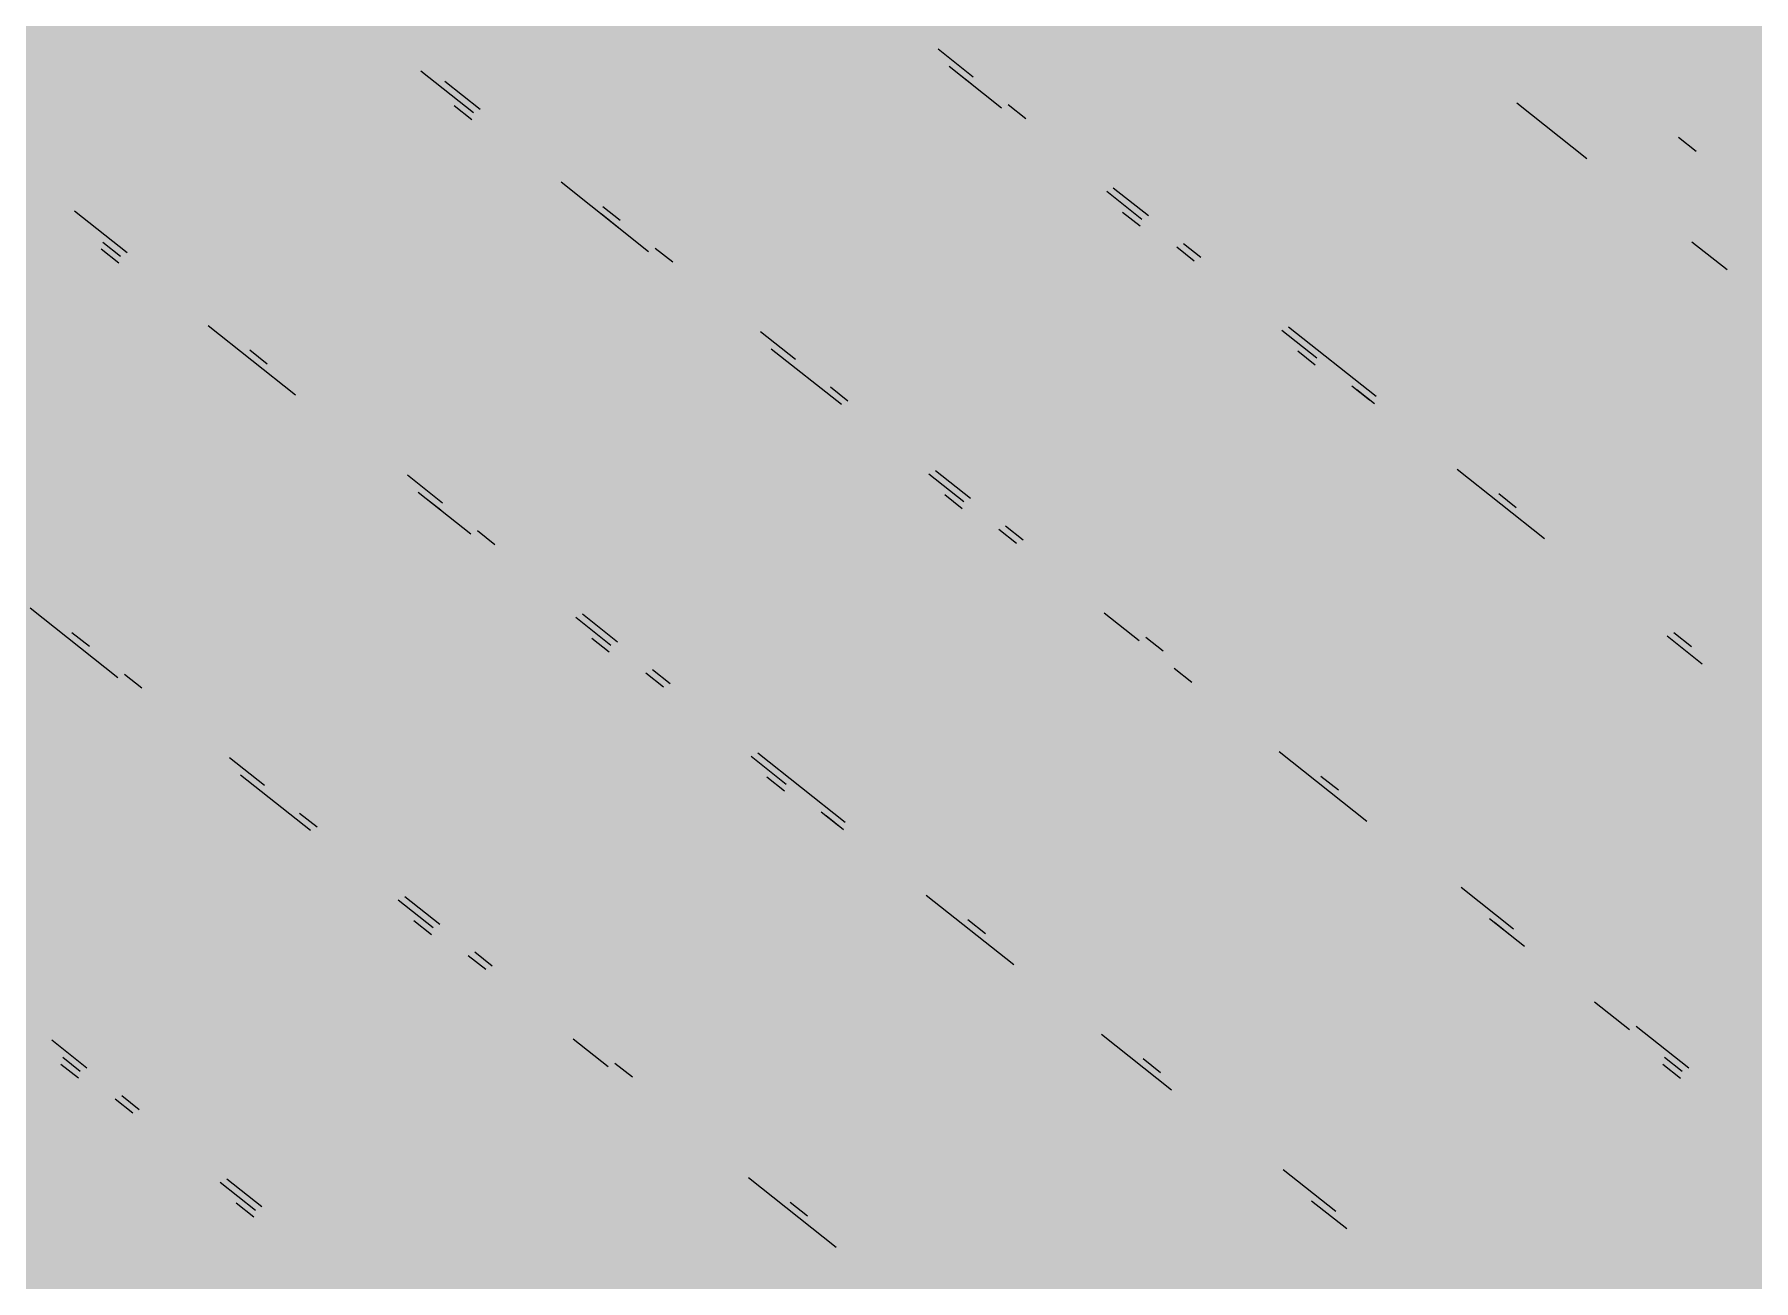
# Paper-space layout '03 3D Building and Roof' of a CAD drawing. Header units: millimetres. Extents: x 5 to 415, y 5 to 292.
# Drawn here: x 249.028 to 252.286, y 80.198 to 82.56 of the extents above; entities that cross this region are included whole.
import ezdxf

# ---------------------------------------------------------------- set-up
doc = ezdxf.new("R2010")
doc.units = ezdxf.units.MM
doc.layers.add('EXISTING', color=7, linetype='Continuous')
doc.layers.add('IMAGES', color=7, linetype='Continuous')

# ---------------------------------------------------------------- blocks, each defined once
blk = doc.blocks.new('SHEET_03')
at = {"layer": 'EXISTING', "color": 250, "lineweight": 9}
for p, q in [((250.807, 82.4792), (250.7406, 82.5319)), ((250.7613, 82.4997), (250.8609, 82.4207)), ((249.7605, 82.491), (249.86, 82.412)), ((249.8725, 82.4178), (249.8061, 82.4705)), ((250.8039, 82.4656), (250.7707, 82.4919)), ((251.8372, 82.4303), (251.97, 82.3249)), ((249.8569, 82.3983), (249.8237, 82.4247)), ((250.9066, 82.4002), (250.8734, 82.4265)), ((252.1769, 82.3382), (252.1437, 82.3645)), ((250.026, 82.2803), (250.192, 82.1486)), ((251.139, 82.2158), (251.0726, 82.2685)), ((250.1381, 82.2071), (250.1049, 82.2334)), ((251.0601, 82.2626), (251.1265, 82.21)), ((249.2036, 82.1457), (249.104, 82.2247)), ((250.135, 82.1935), (250.1018, 82.2198)), ((251.1233, 82.1963), (251.0901, 82.2227)), ((252.1692, 82.1669), (252.2356, 82.1142)), ((249.188, 82.1262), (249.1548, 82.1526)), ((249.1579, 82.1662), (249.1911, 82.1399)), ((250.2377, 82.1281), (250.2045, 82.1544)), ((251.1929, 82.1573), (251.2261, 82.1309)), ((251.2385, 82.1368), (251.2054, 82.1631)), ((249.3571, 82.0082), (249.5231, 81.8765)), ((251.5705, 81.8734), (251.4045, 82.0051)), ((250.4701, 81.9437), (250.4037, 81.9964)), ((251.392, 81.9993), (251.4584, 81.9466)), ((249.4692, 81.935), (249.436, 81.9613)), ((250.4244, 81.9642), (250.5572, 81.8588)), ((251.4553, 81.933), (251.4221, 81.9593)), ((250.5696, 81.8647), (250.5364, 81.891)), ((251.5248, 81.8939), (251.558, 81.8676)), ((251.5674, 81.8598), (251.5342, 81.8861)), ((249.8012, 81.6716), (249.7348, 81.7243)), ((250.7231, 81.7271), (250.7895, 81.6745)), ((250.802, 81.6803), (250.7356, 81.733)), ((251.724, 81.7359), (251.89, 81.6042)), ((249.7555, 81.6921), (249.8551, 81.6131)), ((249.798, 81.658), (249.7648, 81.6843)), ((250.7864, 81.6608), (250.7532, 81.6872)), ((251.8361, 81.6627), (251.8029, 81.689)), ((249.9007, 81.5926), (249.8675, 81.6189)), ((250.8559, 81.6218), (250.8891, 81.5954)), ((250.9016, 81.6013), (250.8684, 81.6276)), ((249.0202, 81.4727), (249.1861, 81.341)), ((250.0542, 81.455), (250.1206, 81.4024)), ((250.1331, 81.4082), (250.0667, 81.4609)), ((251.0551, 81.4638), (251.1215, 81.4111)), ((249.1322, 81.3995), (249.0991, 81.4258)), ((252.1223, 81.4198), (252.1887, 81.3671)), ((252.168, 81.3993), (252.1348, 81.4257)), ((250.1175, 81.3887), (250.0843, 81.4151)), ((251.1672, 81.3906), (251.134, 81.4169)), ((250.2327, 81.3292), (250.1995, 81.3555)), ((251.1879, 81.3584), (251.2211, 81.3321)), ((249.2318, 81.3205), (249.1986, 81.3468)), ((250.187, 81.3497), (250.2202, 81.3233)), ((250.3862, 81.1916), (250.4526, 81.139)), ((250.5646, 81.0658), (250.3987, 81.1975)), ((251.387, 81.2004), (251.553, 81.0687)), ((249.4642, 81.1361), (249.3978, 81.1888)), ((249.4185, 81.1566), (249.5513, 81.0512)), ((250.4494, 81.1253), (250.4162, 81.1517)), ((251.4991, 81.1272), (251.4659, 81.1535)), ((249.5638, 81.0571), (249.5306, 81.0834)), ((250.519, 81.0863), (250.5522, 81.0599)), ((250.5615, 81.0522), (250.5283, 81.0785)), ((251.8311, 80.8638), (251.7315, 80.9428)), ((249.7173, 80.9195), (249.7837, 80.8669)), ((249.7962, 80.8727), (249.7298, 80.9254)), ((250.7181, 80.9283), (250.8841, 80.7966)), ((249.7805, 80.8532), (249.7473, 80.8796)), ((250.8302, 80.8551), (250.797, 80.8814)), ((251.7854, 80.8843), (251.8518, 80.8316)), ((251.8279, 80.8502), (251.7947, 80.8765)), ((249.8501, 80.8142), (249.8833, 80.7878)), ((249.8957, 80.7937), (249.8625, 80.82)), ((251.9846, 80.7263), (252.051, 80.6736)), ((252.163, 80.6004), (252.0634, 80.6794)), ((249.1273, 80.6006), (249.0609, 80.6533)), ((250.0492, 80.6561), (250.1156, 80.6035)), ((251.0501, 80.6649), (251.1829, 80.5595)), ((249.1116, 80.5811), (249.0784, 80.6075)), ((249.0816, 80.6211), (249.1148, 80.5947)), ((250.1613, 80.583), (250.1281, 80.6093)), ((251.1622, 80.5917), (251.129, 80.618)), ((252.1474, 80.5809), (252.1142, 80.6073)), ((252.1173, 80.6209), (252.1505, 80.5946)), ((249.1812, 80.5421), (249.2143, 80.5157)), ((249.2268, 80.5216), (249.1936, 80.5479)), ((249.3803, 80.384), (249.4467, 80.3314)), ((249.4592, 80.3372), (249.3928, 80.3899)), ((250.3812, 80.3928), (250.5472, 80.2611)), ((251.4941, 80.3283), (251.3945, 80.4073)), ((249.4436, 80.3177), (249.4104, 80.3441)), ((250.4933, 80.3196), (250.4601, 80.3459)), ((251.4484, 80.3488), (251.5148, 80.2961))]:
    blk.add_line(p, q, dxfattribs=at)
at = {"layer": 'IMAGES', "color": 7}
for points in [[(248.9582, 82.518), (249.44, 82.518), (248.9582, 82.6144), (249.44, 82.6144)], [(249.44, 82.518), (249.5364, 82.518), (249.44, 82.6144), (249.5364, 82.6144)], [(249.5364, 82.518), (249.7291, 82.518), (249.5364, 82.6144), (249.7291, 82.6144)], [(249.7291, 82.518), (249.8255, 82.518), (249.7291, 82.6144), (249.8255, 82.6144)], [(249.8255, 82.518), (249.9218, 82.518), (249.8255, 82.6144), (249.9218, 82.6144)], [(249.9218, 82.518), (250.4036, 82.518), (249.9218, 82.6144), (250.4036, 82.6144)], [(250.4036, 82.518), (250.5, 82.518), (250.4036, 82.6144), (250.5, 82.6144)], [(250.5, 82.518), (250.5964, 82.518), (250.5, 82.6144), (250.5964, 82.6144)], [(250.5964, 82.518), (250.6927, 82.518), (250.5964, 82.6144), (250.6927, 82.6144)], [(250.6927, 82.518), (250.7891, 82.518), (250.6927, 82.6144), (250.7891, 82.6144)], [(250.7891, 82.518), (250.8855, 82.518), (250.7891, 82.6144), (250.8855, 82.6144)], [(250.8855, 82.518), (250.9818, 82.518), (250.8855, 82.6144), (250.9818, 82.6144)], [(250.9818, 82.518), (251.3673, 82.518), (250.9818, 82.6144), (251.3673, 82.6144)], [(251.3673, 82.518), (251.56, 82.518), (251.3673, 82.6144), (251.56, 82.6144)], [(251.56, 82.518), (251.6564, 82.518), (251.56, 82.6144), (251.6564, 82.6144)], [(251.6564, 82.518), (251.8491, 82.518), (251.6564, 82.6144), (251.8491, 82.6144)], [(251.8491, 82.518), (251.9455, 82.518), (251.8491, 82.6144), (251.9455, 82.6144)], [(251.9455, 82.518), (252.0418, 82.518), (251.9455, 82.6144), (252.0418, 82.6144)], [(252.0418, 82.518), (252.1382, 82.518), (252.0418, 82.6144), (252.1382, 82.6144)], [(252.1382, 82.518), (252.2345, 82.518), (252.1382, 82.6144), (252.2345, 82.6144)], [(252.2345, 82.518), (252.3309, 82.518), (252.2345, 82.6144), (252.3309, 82.6144)], [(248.9582, 82.4216), (249.0545, 82.4216), (248.9582, 82.518), (249.0545, 82.518)], [(249.0545, 82.4216), (249.1509, 82.4216), (249.0545, 82.518), (249.1509, 82.518)], [(249.1509, 82.4216), (249.5364, 82.4216), (249.1509, 82.518), (249.5364, 82.518)], [(249.5364, 82.4216), (249.6327, 82.4216), (249.5364, 82.518), (249.6327, 82.518)], [(249.6327, 82.4216), (249.7291, 82.4216), (249.6327, 82.518), (249.7291, 82.518)], [(249.7291, 82.4216), (249.9218, 82.4216), (249.7291, 82.518), (249.9218, 82.518)], [(249.9218, 82.4216), (250.0182, 82.4216), (249.9218, 82.518), (250.0182, 82.518)], [(250.0182, 82.4216), (250.5964, 82.4216), (250.0182, 82.518), (250.5964, 82.518)], [(250.5964, 82.4216), (250.6927, 82.4216), (250.5964, 82.518), (250.6927, 82.518)], [(250.6927, 82.4216), (250.7891, 82.4216), (250.6927, 82.518), (250.7891, 82.518)], [(250.7891, 82.4216), (250.8855, 82.4216), (250.7891, 82.518), (250.8855, 82.518)], [(250.8855, 82.4216), (250.9818, 82.4216), (250.8855, 82.518), (250.9818, 82.518)], [(250.9818, 82.4216), (251.0782, 82.4216), (250.9818, 82.518), (251.0782, 82.518)], [(251.0782, 82.4216), (251.56, 82.4216), (251.0782, 82.518), (251.56, 82.518)], [(251.56, 82.4216), (251.6564, 82.4216), (251.56, 82.518), (251.6564, 82.518)], [(251.6564, 82.4216), (251.7527, 82.4216), (251.6564, 82.518), (251.7527, 82.518)], [(251.7527, 82.4216), (251.8491, 82.4216), (251.7527, 82.518), (251.8491, 82.518)], [(251.8491, 82.4216), (252.0418, 82.4216), (251.8491, 82.518), (252.0418, 82.518)], [(252.0418, 82.4216), (252.1382, 82.4216), (252.0418, 82.518), (252.1382, 82.518)], [(252.1382, 82.4216), (252.2345, 82.4216), (252.1382, 82.518), (252.2345, 82.518)], [(252.2345, 82.4216), (252.3309, 82.4216), (252.2345, 82.518), (252.3309, 82.518)], [(248.9582, 82.3252), (249.0545, 82.3252), (248.9582, 82.4216), (249.0545, 82.4216)], [(249.0545, 82.3252), (249.1509, 82.3252), (249.0545, 82.4216), (249.1509, 82.4216)], [(249.1509, 82.3252), (249.6327, 82.3252), (249.1509, 82.4216), (249.6327, 82.4216)], [(249.6327, 82.3252), (249.7291, 82.3252), (249.6327, 82.4216), (249.7291, 82.4216)], [(249.7291, 82.3252), (249.8255, 82.3252), (249.7291, 82.4216), (249.8255, 82.4216)], [(249.8255, 82.3252), (250.0182, 82.3252), (249.8255, 82.4216), (250.0182, 82.4216)], [(250.0182, 82.3252), (250.1145, 82.3252), (250.0182, 82.4216), (250.1145, 82.4216)], [(250.1145, 82.3252), (250.6927, 82.3252), (250.1145, 82.4216), (250.6927, 82.4216)], [(250.6927, 82.3252), (250.7891, 82.3252), (250.6927, 82.4216), (250.7891, 82.4216)], [(250.7891, 82.3252), (250.9818, 82.3252), (250.7891, 82.4216), (250.9818, 82.4216)], [(250.9818, 82.3252), (251.0782, 82.3252), (250.9818, 82.4216), (251.0782, 82.4216)], [(251.0782, 82.3252), (251.1745, 82.3252), (251.0782, 82.4216), (251.1745, 82.4216)], [(251.1745, 82.3252), (251.6564, 82.3252), (251.1745, 82.4216), (251.6564, 82.4216)], [(251.6564, 82.3252), (251.7527, 82.3252), (251.6564, 82.4216), (251.7527, 82.4216)], [(251.7527, 82.3252), (251.8491, 82.3252), (251.7527, 82.4216), (251.8491, 82.4216)], [(251.8491, 82.3252), (251.9455, 82.3252), (251.8491, 82.4216), (251.9455, 82.4216)], [(251.9455, 82.3252), (252.0418, 82.3252), (251.9455, 82.4216), (252.0418, 82.4216)], [(252.0418, 82.3252), (252.1382, 82.3252), (252.0418, 82.4216), (252.1382, 82.4216)], [(252.1382, 82.3252), (252.2345, 82.3252), (252.1382, 82.4216), (252.2345, 82.4216)], [(252.2345, 82.3252), (252.4273, 82.3252), (252.2345, 82.4216), (252.4273, 82.4216)], [(248.8618, 82.2288), (249.0545, 82.2288), (248.8618, 82.3252), (249.0545, 82.3252)], [(249.0545, 82.2288), (249.1509, 82.2288), (249.0545, 82.3252), (249.1509, 82.3252)], [(249.1509, 82.2288), (249.2473, 82.2288), (249.1509, 82.3252), (249.2473, 82.3252)], [(249.2473, 82.2288), (249.8255, 82.2288), (249.2473, 82.3252), (249.8255, 82.3252)], [(249.8255, 82.2288), (249.9218, 82.2288), (249.8255, 82.3252), (249.9218, 82.3252)], [(249.9218, 82.2288), (250.0182, 82.2288), (249.9218, 82.3252), (250.0182, 82.3252)], [(250.0182, 82.2288), (250.1145, 82.2288), (250.0182, 82.3252), (250.1145, 82.3252)], [(250.1145, 82.2288), (250.2109, 82.2288), (250.1145, 82.3252), (250.2109, 82.3252)], [(250.2109, 82.2288), (250.3073, 82.2288), (250.2109, 82.3252), (250.3073, 82.3252)], [(250.3073, 82.2288), (250.7891, 82.2288), (250.3073, 82.3252), (250.7891, 82.3252)], [(250.7891, 82.2288), (250.8855, 82.2288), (250.7891, 82.3252), (250.8855, 82.3252)], [(250.8855, 82.2288), (250.9818, 82.2288), (250.8855, 82.3252), (250.9818, 82.3252)], [(250.9818, 82.2288), (251.0782, 82.2288), (250.9818, 82.3252), (251.0782, 82.3252)], [(251.0782, 82.2288), (251.1745, 82.2288), (251.0782, 82.3252), (251.1745, 82.3252)], [(251.1745, 82.2288), (251.2709, 82.2288), (251.1745, 82.3252), (251.2709, 82.3252)], [(251.2709, 82.2288), (251.7527, 82.2288), (251.2709, 82.3252), (251.7527, 82.3252)], [(251.7527, 82.2288), (251.8491, 82.2288), (251.7527, 82.3252), (251.8491, 82.3252)], [(251.8491, 82.2288), (251.9455, 82.2288), (251.8491, 82.3252), (251.9455, 82.3252)], [(251.9455, 82.2288), (252.0418, 82.2288), (251.9455, 82.3252), (252.0418, 82.3252)], [(252.0418, 82.2288), (252.1382, 82.2288), (252.0418, 82.3252), (252.1382, 82.3252)], [(252.1382, 82.2288), (252.2345, 82.2288), (252.1382, 82.3252), (252.2345, 82.3252)], [(252.2345, 82.2288), (252.3309, 82.2288), (252.2345, 82.3252), (252.3309, 82.3252)], [(248.9582, 82.1324), (249.0545, 82.1324), (248.9582, 82.2288), (249.0545, 82.2288)], [(249.0545, 82.1324), (249.2473, 82.1324), (249.0545, 82.2288), (249.2473, 82.2288)], [(249.2473, 82.1324), (249.3436, 82.1324), (249.2473, 82.2288), (249.3436, 82.2288)], [(249.3436, 82.1324), (249.9218, 82.1324), (249.3436, 82.2288), (249.9218, 82.2288)], [(249.9218, 82.1324), (250.0182, 82.1324), (249.9218, 82.2288), (250.0182, 82.2288)], [(250.0182, 82.1324), (250.1145, 82.1324), (250.0182, 82.2288), (250.1145, 82.2288)], [(250.1145, 82.1324), (250.2109, 82.1324), (250.1145, 82.2288), (250.2109, 82.2288)], [(250.2109, 82.1324), (250.3073, 82.1324), (250.2109, 82.2288), (250.3073, 82.2288)], [(250.3073, 82.1324), (250.4036, 82.1324), (250.3073, 82.2288), (250.4036, 82.2288)], [(250.4036, 82.1324), (250.8855, 82.1324), (250.4036, 82.2288), (250.8855, 82.2288)], [(250.8855, 82.1324), (250.9818, 82.1324), (250.8855, 82.2288), (250.9818, 82.2288)], [(250.9818, 82.1324), (251.0782, 82.1324), (250.9818, 82.2288), (251.0782, 82.2288)], [(251.0782, 82.1324), (251.2709, 82.1324), (251.0782, 82.2288), (251.2709, 82.2288)], [(251.2709, 82.1324), (251.3673, 82.1324), (251.2709, 82.2288), (251.3673, 82.2288)], [(251.3673, 82.1324), (251.8491, 82.1324), (251.3673, 82.2288), (251.8491, 82.2288)], [(251.8491, 82.1324), (251.9455, 82.1324), (251.8491, 82.2288), (251.9455, 82.2288)], [(251.9455, 82.1324), (252.0418, 82.1324), (251.9455, 82.2288), (252.0418, 82.2288)], [(252.0418, 82.1324), (252.1382, 82.1324), (252.0418, 82.2288), (252.1382, 82.2288)], [(252.1382, 82.1324), (252.2345, 82.1324), (252.1382, 82.2288), (252.2345, 82.2288)], [(252.2345, 82.1324), (252.3309, 82.1324), (252.2345, 82.2288), (252.3309, 82.2288)], [(248.9582, 82.036), (249.0545, 82.036), (248.9582, 82.1324), (249.0545, 82.1324)], [(249.0545, 82.036), (249.1509, 82.036), (249.0545, 82.1324), (249.1509, 82.1324)], [(249.1509, 82.036), (249.3436, 82.036), (249.1509, 82.1324), (249.3436, 82.1324)], [(249.3436, 82.036), (249.44, 82.036), (249.3436, 82.1324), (249.44, 82.1324)], [(249.44, 82.036), (249.5364, 82.036), (249.44, 82.1324), (249.5364, 82.1324)], [(249.5364, 82.036), (250.0182, 82.036), (249.5364, 82.1324), (250.0182, 82.1324)], [(250.0182, 82.036), (250.1145, 82.036), (250.0182, 82.1324), (250.1145, 82.1324)], [(250.1145, 82.036), (250.2109, 82.036), (250.1145, 82.1324), (250.2109, 82.1324)], [(250.2109, 82.036), (250.3073, 82.036), (250.2109, 82.1324), (250.3073, 82.1324)], [(250.3073, 82.036), (250.4036, 82.036), (250.3073, 82.1324), (250.4036, 82.1324)], [(250.4036, 82.036), (250.5, 82.036), (250.4036, 82.1324), (250.5, 82.1324)], [(250.5, 82.036), (250.9818, 82.036), (250.5, 82.1324), (250.9818, 82.1324)], [(250.9818, 82.036), (251.1745, 82.036), (250.9818, 82.1324), (251.1745, 82.1324)], [(251.1745, 82.036), (251.2709, 82.036), (251.1745, 82.1324), (251.2709, 82.1324)], [(251.2709, 82.036), (251.3673, 82.036), (251.2709, 82.1324), (251.3673, 82.1324)], [(251.3673, 82.036), (251.56, 82.036), (251.3673, 82.1324), (251.56, 82.1324)], [(251.56, 82.036), (252.0418, 82.036), (251.56, 82.1324), (252.0418, 82.1324)], [(252.0418, 82.036), (252.1382, 82.036), (252.0418, 82.1324), (252.1382, 82.1324)], [(252.1382, 82.036), (252.2345, 82.036), (252.1382, 82.1324), (252.2345, 82.1324)], [(252.2345, 82.036), (252.3309, 82.036), (252.2345, 82.1324), (252.3309, 82.1324)], [(248.6691, 81.9396), (249.1509, 81.9396), (248.6691, 82.036), (249.1509, 82.036)], [(249.1509, 81.9396), (249.2473, 81.9396), (249.1509, 82.036), (249.2473, 82.036)], [(249.2473, 81.9396), (249.3436, 81.9396), (249.2473, 82.036), (249.3436, 82.036)], [(249.3436, 81.9396), (249.44, 81.9396), (249.3436, 82.036), (249.44, 82.036)], [(249.44, 81.9396), (249.5364, 81.9396), (249.44, 82.036), (249.5364, 82.036)], [(249.5364, 81.9396), (249.6327, 81.9396), (249.5364, 82.036), (249.6327, 82.036)], [(249.6327, 81.9396), (250.1145, 81.9396), (249.6327, 82.036), (250.1145, 82.036)], [(250.1145, 81.9396), (250.2109, 81.9396), (250.1145, 82.036), (250.2109, 82.036)], [(250.2109, 81.9396), (250.3073, 81.9396), (250.2109, 82.036), (250.3073, 82.036)], [(250.3073, 81.9396), (250.4036, 81.9396), (250.3073, 82.036), (250.4036, 82.036)], [(250.4036, 81.9396), (250.5, 81.9396), (250.4036, 82.036), (250.5, 82.036)], [(250.5, 81.9396), (250.5964, 81.9396), (250.5, 82.036), (250.5964, 82.036)], [(250.5964, 81.9396), (250.6927, 81.9396), (250.5964, 82.036), (250.6927, 82.036)], [(250.6927, 81.9396), (251.1745, 81.9396), (250.6927, 82.036), (251.1745, 82.036)], [(251.1745, 81.9396), (251.2709, 81.9396), (251.1745, 82.036), (251.2709, 82.036)], [(251.2709, 81.9396), (251.4636, 81.9396), (251.2709, 82.036), (251.4636, 82.036)], [(251.4636, 81.9396), (251.56, 81.9396), (251.4636, 82.036), (251.56, 82.036)], [(251.56, 81.9396), (251.6564, 81.9396), (251.56, 82.036), (251.6564, 82.036)], [(251.6564, 81.9396), (252.1382, 81.9396), (251.6564, 82.036), (252.1382, 82.036)], [(252.1382, 81.9396), (252.2345, 81.9396), (252.1382, 82.036), (252.2345, 82.036)], [(252.2345, 81.9396), (252.4273, 81.9396), (252.2345, 82.036), (252.4273, 82.036)], [(248.7655, 81.8432), (249.2473, 81.8432), (248.7655, 81.9396), (249.2473, 81.9396)], [(249.2473, 81.8432), (249.3436, 81.8432), (249.2473, 81.9396), (249.3436, 81.9396)], [(249.3436, 81.8432), (249.44, 81.8432), (249.3436, 81.9396), (249.44, 81.9396)], [(249.44, 81.8432), (249.6327, 81.8432), (249.44, 81.9396), (249.6327, 81.9396)], [(249.6327, 81.8432), (249.7291, 81.8432), (249.6327, 81.9396), (249.7291, 81.9396)], [(249.7291, 81.8432), (250.4036, 81.8432), (249.7291, 81.9396), (250.4036, 81.9396)], [(250.4036, 81.8432), (250.5964, 81.8432), (250.4036, 81.9396), (250.5964, 81.9396)], [(250.5964, 81.8432), (250.6927, 81.8432), (250.5964, 81.9396), (250.6927, 81.9396)], [(250.6927, 81.8432), (250.7891, 81.8432), (250.6927, 81.9396), (250.7891, 81.9396)], [(250.7891, 81.8432), (251.2709, 81.8432), (250.7891, 81.9396), (251.2709, 81.9396)], [(251.2709, 81.8432), (251.3673, 81.8432), (251.2709, 81.9396), (251.3673, 81.9396)], [(251.3673, 81.8432), (251.4636, 81.8432), (251.3673, 81.9396), (251.4636, 81.9396)], [(251.4636, 81.8432), (251.6564, 81.8432), (251.4636, 81.9396), (251.6564, 81.9396)], [(251.6564, 81.8432), (251.7527, 81.8432), (251.6564, 81.9396), (251.7527, 81.9396)], [(251.7527, 81.8432), (251.8491, 81.8432), (251.7527, 81.9396), (251.8491, 81.9396)], [(251.8491, 81.8432), (252.3309, 81.8432), (251.8491, 81.9396), (252.3309, 81.9396)], [(248.8618, 81.7468), (249.3436, 81.7468), (248.8618, 81.8432), (249.3436, 81.8432)], [(249.3436, 81.7468), (249.44, 81.7468), (249.3436, 81.8432), (249.44, 81.8432)], [(249.44, 81.7468), (249.5364, 81.7468), (249.44, 81.8432), (249.5364, 81.8432)], [(249.5364, 81.7468), (249.7291, 81.7468), (249.5364, 81.8432), (249.7291, 81.8432)], [(249.7291, 81.7468), (249.8255, 81.7468), (249.7291, 81.8432), (249.8255, 81.8432)], [(249.8255, 81.7468), (249.9218, 81.7468), (249.8255, 81.8432), (249.9218, 81.8432)], [(249.9218, 81.7468), (250.5, 81.7468), (249.9218, 81.8432), (250.5, 81.8432)], [(250.5, 81.7468), (250.5964, 81.7468), (250.5, 81.8432), (250.5964, 81.8432)], [(250.5964, 81.7468), (250.6927, 81.7468), (250.5964, 81.8432), (250.6927, 81.8432)], [(250.6927, 81.7468), (250.7891, 81.7468), (250.6927, 81.8432), (250.7891, 81.8432)], [(250.7891, 81.7468), (250.8855, 81.7468), (250.7891, 81.8432), (250.8855, 81.8432)], [(250.8855, 81.7468), (251.3673, 81.7468), (250.8855, 81.8432), (251.3673, 81.8432)], [(251.3673, 81.7468), (251.4636, 81.7468), (251.3673, 81.8432), (251.4636, 81.8432)], [(251.4636, 81.7468), (251.56, 81.7468), (251.4636, 81.8432), (251.56, 81.8432)], [(251.56, 81.7468), (251.7527, 81.7468), (251.56, 81.8432), (251.7527, 81.8432)], [(251.7527, 81.7468), (251.8491, 81.7468), (251.7527, 81.8432), (251.8491, 81.8432)], [(251.8491, 81.7468), (251.9455, 81.7468), (251.8491, 81.8432), (251.9455, 81.8432)], [(251.9455, 81.7468), (252.3309, 81.7468), (251.9455, 81.8432), (252.3309, 81.8432)], [(248.8618, 81.6504), (249.44, 81.6504), (248.8618, 81.7468), (249.44, 81.7468)], [(249.44, 81.6504), (249.5364, 81.6504), (249.44, 81.7468), (249.5364, 81.7468)], [(249.5364, 81.6504), (249.6327, 81.6504), (249.5364, 81.7468), (249.6327, 81.7468)], [(249.6327, 81.6504), (249.7291, 81.6504), (249.6327, 81.7468), (249.7291, 81.7468)], [(249.7291, 81.6504), (249.8255, 81.6504), (249.7291, 81.7468), (249.8255, 81.7468)], [(249.8255, 81.6504), (249.9218, 81.6504), (249.8255, 81.7468), (249.9218, 81.7468)], [(249.9218, 81.6504), (250.0182, 81.6504), (249.9218, 81.7468), (250.0182, 81.7468)], [(250.0182, 81.6504), (250.5, 81.6504), (250.0182, 81.7468), (250.5, 81.7468)], [(250.5, 81.6504), (250.5964, 81.6504), (250.5, 81.7468), (250.5964, 81.7468)], [(250.5964, 81.6504), (250.6927, 81.6504), (250.5964, 81.7468), (250.6927, 81.7468)], [(250.6927, 81.6504), (250.7891, 81.6504), (250.6927, 81.7468), (250.7891, 81.7468)], [(250.7891, 81.6504), (250.8855, 81.6504), (250.7891, 81.7468), (250.8855, 81.7468)], [(250.8855, 81.6504), (250.9818, 81.6504), (250.8855, 81.7468), (250.9818, 81.7468)], [(250.9818, 81.6504), (251.4636, 81.6504), (250.9818, 81.7468), (251.4636, 81.7468)], [(251.4636, 81.6504), (251.6564, 81.6504), (251.4636, 81.7468), (251.6564, 81.7468)], [(251.6564, 81.6504), (251.8491, 81.6504), (251.6564, 81.7468), (251.8491, 81.7468)], [(251.8491, 81.6504), (251.9455, 81.6504), (251.8491, 81.7468), (251.9455, 81.7468)], [(251.9455, 81.6504), (252.0418, 81.6504), (251.9455, 81.7468), (252.0418, 81.7468)], [(252.0418, 81.6504), (252.5236, 81.6504), (252.0418, 81.7468), (252.5236, 81.7468)], [(248.9582, 81.554), (249.6327, 81.554), (248.9582, 81.6504), (249.6327, 81.6504)], [(249.6327, 81.554), (249.7291, 81.554), (249.6327, 81.6504), (249.7291, 81.6504)], [(249.7291, 81.554), (249.9218, 81.554), (249.7291, 81.6504), (249.9218, 81.6504)], [(249.9218, 81.554), (250.0182, 81.554), (249.9218, 81.6504), (250.0182, 81.6504)], [(250.0182, 81.554), (250.1145, 81.554), (250.0182, 81.6504), (250.1145, 81.6504)], [(250.1145, 81.554), (250.2109, 81.554), (250.1145, 81.6504), (250.2109, 81.6504)], [(250.2109, 81.554), (250.6927, 81.554), (250.2109, 81.6504), (250.6927, 81.6504)], [(250.6927, 81.554), (250.7891, 81.554), (250.6927, 81.6504), (250.7891, 81.6504)], [(250.7891, 81.554), (250.9818, 81.554), (250.7891, 81.6504), (250.9818, 81.6504)], [(250.9818, 81.554), (251.6564, 81.554), (250.9818, 81.6504), (251.6564, 81.6504)], [(251.6564, 81.554), (251.7527, 81.554), (251.6564, 81.6504), (251.7527, 81.6504)], [(251.7527, 81.554), (251.9455, 81.554), (251.7527, 81.6504), (251.9455, 81.6504)], [(251.9455, 81.554), (252.0418, 81.554), (251.9455, 81.6504), (252.0418, 81.6504)], [(252.0418, 81.554), (252.62, 81.554), (252.0418, 81.6504), (252.62, 81.6504)], [(248.9582, 81.4576), (249.0545, 81.4576), (248.9582, 81.554), (249.0545, 81.554)], [(249.0545, 81.4576), (249.1509, 81.4576), (249.0545, 81.554), (249.1509, 81.554)], [(249.1509, 81.4576), (249.2473, 81.4576), (249.1509, 81.554), (249.2473, 81.554)], [(249.2473, 81.4576), (249.7291, 81.4576), (249.2473, 81.554), (249.7291, 81.554)], [(249.7291, 81.4576), (249.8255, 81.4576), (249.7291, 81.554), (249.8255, 81.554)], [(249.8255, 81.4576), (249.9218, 81.4576), (249.8255, 81.554), (249.9218, 81.554)], [(249.9218, 81.4576), (250.0182, 81.4576), (249.9218, 81.554), (250.0182, 81.554)], [(250.0182, 81.3612), (250.1145, 81.3612), (250.0182, 81.554), (250.1145, 81.554)], [(250.1145, 81.4576), (250.2109, 81.4576), (250.1145, 81.554), (250.2109, 81.554)], [(250.2109, 81.4576), (250.7891, 81.4576), (250.2109, 81.554), (250.7891, 81.554)], [(250.7891, 81.4576), (250.8855, 81.4576), (250.7891, 81.554), (250.8855, 81.554)], [(250.8855, 81.4576), (250.9818, 81.4576), (250.8855, 81.554), (250.9818, 81.554)], [(250.9818, 81.4576), (251.0782, 81.4576), (250.9818, 81.554), (251.0782, 81.554)], [(251.0782, 81.4576), (251.1745, 81.4576), (251.0782, 81.554), (251.1745, 81.554)], [(251.1745, 81.4576), (251.7527, 81.4576), (251.1745, 81.554), (251.7527, 81.554)], [(251.7527, 81.4576), (251.8491, 81.4576), (251.7527, 81.554), (251.8491, 81.554)], [(251.8491, 81.4576), (251.9455, 81.4576), (251.8491, 81.554), (251.9455, 81.554)], [(251.9455, 81.4576), (252.1382, 81.4576), (251.9455, 81.554), (252.1382, 81.554)], [(252.1382, 81.4576), (252.7164, 81.4576), (252.1382, 81.554), (252.7164, 81.554)], [(248.9582, 81.3612), (249.0545, 81.3612), (248.9582, 81.4576), (249.0545, 81.4576)], [(249.0545, 81.3612), (249.2473, 81.3612), (249.0545, 81.4576), (249.2473, 81.4576)], [(249.2473, 81.3612), (249.3436, 81.3612), (249.2473, 81.4576), (249.3436, 81.4576)], [(249.3436, 81.3612), (249.8255, 81.3612), (249.3436, 81.4576), (249.8255, 81.4576)], [(249.8255, 81.3612), (249.9218, 81.3612), (249.8255, 81.4576), (249.9218, 81.4576)], [(249.9218, 81.3612), (250.0182, 81.3612), (249.9218, 81.4576), (250.0182, 81.4576)], [(250.1145, 81.3612), (250.2109, 81.3612), (250.1145, 81.4576), (250.2109, 81.4576)], [(250.2109, 81.3612), (250.4036, 81.3612), (250.2109, 81.4576), (250.4036, 81.4576)], [(250.4036, 81.3612), (250.8855, 81.3612), (250.4036, 81.4576), (250.8855, 81.4576)], [(250.8855, 81.3612), (250.9818, 81.3612), (250.8855, 81.4576), (250.9818, 81.4576)], [(250.9818, 81.3612), (251.0782, 81.3612), (250.9818, 81.4576), (251.0782, 81.4576)], [(251.0782, 81.3612), (251.1745, 81.3612), (251.0782, 81.4576), (251.1745, 81.4576)], [(251.1745, 81.3612), (251.2709, 81.3612), (251.1745, 81.4576), (251.2709, 81.4576)], [(251.2709, 81.3612), (251.3673, 81.3612), (251.2709, 81.4576), (251.3673, 81.4576)], [(251.3673, 81.3612), (251.4636, 81.3612), (251.3673, 81.4576), (251.4636, 81.4576)], [(251.4636, 81.3612), (251.8491, 81.3612), (251.4636, 81.4576), (251.8491, 81.4576)], [(251.8491, 81.3612), (251.9455, 81.3612), (251.8491, 81.4576), (251.9455, 81.4576)], [(251.9455, 81.3612), (252.0418, 81.3612), (251.9455, 81.4576), (252.0418, 81.4576)], [(252.0418, 81.3612), (252.2345, 81.3612), (252.0418, 81.4576), (252.2345, 81.4576)], [(252.2345, 81.3612), (252.3309, 81.3612), (252.2345, 81.4576), (252.3309, 81.4576)], [(248.9582, 81.2648), (249.0545, 81.2648), (248.9582, 81.3612), (249.0545, 81.3612)], [(249.0545, 81.2648), (249.1509, 81.2648), (249.0545, 81.3612), (249.1509, 81.3612)], [(249.1509, 81.2648), (249.2473, 81.2648), (249.1509, 81.3612), (249.2473, 81.3612)], [(249.2473, 81.2648), (249.3436, 81.2648), (249.2473, 81.3612), (249.3436, 81.3612)], [(249.3436, 81.2648), (249.44, 81.2648), (249.3436, 81.3612), (249.44, 81.3612)], [(249.44, 81.2648), (249.5364, 81.2648), (249.44, 81.3612), (249.5364, 81.3612)], [(249.5364, 81.2648), (250.0182, 81.2648), (249.5364, 81.3612), (250.0182, 81.3612)], [(250.0182, 81.2648), (250.1145, 81.2648), (250.0182, 81.3612), (250.1145, 81.3612)], [(250.1145, 81.2648), (250.2109, 81.2648), (250.1145, 81.3612), (250.2109, 81.3612)], [(250.2109, 81.1684), (250.3073, 81.1684), (250.2109, 81.3612), (250.3073, 81.3612)], [(250.3073, 81.2648), (250.4036, 81.2648), (250.3073, 81.3612), (250.4036, 81.3612)], [(250.4036, 81.2648), (250.5, 81.2648), (250.4036, 81.3612), (250.5, 81.3612)], [(250.5, 81.2648), (250.9818, 81.2648), (250.5, 81.3612), (250.9818, 81.3612)], [(250.9818, 81.2648), (251.0782, 81.2648), (250.9818, 81.3612), (251.0782, 81.3612)], [(251.0782, 81.2648), (251.1745, 81.2648), (251.0782, 81.3612), (251.1745, 81.3612)], [(251.1745, 81.2648), (251.2709, 81.2648), (251.1745, 81.3612), (251.2709, 81.3612)], [(251.2709, 81.2648), (251.3673, 81.2648), (251.2709, 81.3612), (251.3673, 81.3612)], [(251.3673, 81.2648), (251.4636, 81.2648), (251.3673, 81.3612), (251.4636, 81.3612)], [(251.4636, 81.2648), (251.56, 81.2648), (251.4636, 81.3612), (251.56, 81.3612)], [(251.56, 81.2648), (252.1382, 81.2648), (251.56, 81.3612), (252.1382, 81.3612)], [(252.1382, 81.2648), (252.2345, 81.2648), (252.1382, 81.3612), (252.2345, 81.3612)], [(252.2345, 81.2648), (252.3309, 81.2648), (252.2345, 81.3612), (252.3309, 81.3612)], [(248.5727, 81.1684), (249.1509, 81.1684), (248.5727, 81.2648), (249.1509, 81.2648)], [(249.1509, 81.1684), (249.2473, 81.1684), (249.1509, 81.2648), (249.2473, 81.2648)], [(249.2473, 81.1684), (249.44, 81.1684), (249.2473, 81.2648), (249.44, 81.2648)], [(249.44, 81.1684), (249.5364, 81.1684), (249.44, 81.2648), (249.5364, 81.2648)], [(249.5364, 81.1684), (249.6327, 81.1684), (249.5364, 81.2648), (249.6327, 81.2648)], [(249.6327, 81.1684), (250.1145, 81.1684), (249.6327, 81.2648), (250.1145, 81.2648)], [(250.1145, 81.1684), (250.2109, 81.1684), (250.1145, 81.2648), (250.2109, 81.2648)], [(250.3073, 81.1684), (250.4036, 81.1684), (250.3073, 81.2648), (250.4036, 81.2648)], [(250.4036, 81.1684), (250.5, 81.1684), (250.4036, 81.2648), (250.5, 81.2648)], [(250.5, 81.1684), (250.5964, 81.1684), (250.5, 81.2648), (250.5964, 81.2648)], [(250.5964, 81.1684), (251.1745, 81.1684), (250.5964, 81.2648), (251.1745, 81.2648)], [(251.1745, 81.1684), (251.2709, 81.1684), (251.1745, 81.2648), (251.2709, 81.2648)], [(251.2709, 81.1684), (251.4636, 81.1684), (251.2709, 81.2648), (251.4636, 81.2648)], [(251.4636, 81.1684), (251.56, 81.1684), (251.4636, 81.2648), (251.56, 81.2648)], [(251.56, 81.1684), (251.6564, 81.1684), (251.56, 81.2648), (251.6564, 81.2648)], [(251.6564, 81.1684), (252.1382, 81.1684), (251.6564, 81.2648), (252.1382, 81.2648)], [(252.1382, 81.1684), (252.2345, 81.1684), (252.1382, 81.2648), (252.2345, 81.2648)], [(252.2345, 81.1684), (252.3309, 81.1684), (252.2345, 81.2648), (252.3309, 81.2648)], [(248.5727, 81.072), (249.2473, 81.072), (248.5727, 81.1684), (249.2473, 81.1684)], [(249.2473, 81.072), (249.3436, 81.072), (249.2473, 81.1684), (249.3436, 81.1684)], [(249.3436, 81.072), (249.5364, 81.072), (249.3436, 81.1684), (249.5364, 81.1684)], [(249.5364, 81.072), (249.6327, 81.072), (249.5364, 81.1684), (249.6327, 81.1684)], [(249.6327, 81.072), (249.7291, 81.072), (249.6327, 81.1684), (249.7291, 81.1684)], [(249.7291, 81.072), (250.2109, 81.072), (249.7291, 81.1684), (250.2109, 81.1684)], [(250.2109, 81.072), (250.3073, 81.072), (250.2109, 81.1684), (250.3073, 81.1684)], [(250.3073, 81.072), (250.4036, 81.072), (250.3073, 81.1684), (250.4036, 81.1684)], [(250.4036, 81.072), (250.5964, 81.072), (250.4036, 81.1684), (250.5964, 81.1684)], [(250.5964, 81.072), (250.6927, 81.072), (250.5964, 81.1684), (250.6927, 81.1684)], [(250.6927, 81.072), (250.7891, 81.072), (250.6927, 81.1684), (250.7891, 81.1684)], [(250.7891, 81.072), (251.2709, 81.072), (250.7891, 81.1684), (251.2709, 81.1684)], [(251.2709, 81.072), (251.3673, 81.072), (251.2709, 81.1684), (251.3673, 81.1684)], [(251.3673, 81.072), (251.56, 81.072), (251.3673, 81.1684), (251.56, 81.1684)], [(251.56, 81.072), (251.6564, 81.072), (251.56, 81.1684), (251.6564, 81.1684)], [(251.6564, 81.072), (251.7527, 81.072), (251.6564, 81.1684), (251.7527, 81.1684)], [(251.7527, 81.072), (252.2345, 81.072), (251.7527, 81.1684), (252.2345, 81.1684)], [(252.2345, 81.072), (252.3309, 81.072), (252.2345, 81.1684), (252.3309, 81.1684)], [(248.8618, 80.9756), (249.3436, 80.9756), (248.8618, 81.072), (249.3436, 81.072)], [(249.3436, 80.9756), (249.44, 80.9756), (249.3436, 81.072), (249.44, 81.072)], [(249.44, 80.9756), (249.6327, 80.9756), (249.44, 81.072), (249.6327, 81.072)], [(249.6327, 80.9756), (249.7291, 80.9756), (249.6327, 81.072), (249.7291, 81.072)], [(249.7291, 80.9756), (249.8255, 80.9756), (249.7291, 81.072), (249.8255, 81.072)], [(249.8255, 80.9756), (250.3073, 80.9756), (249.8255, 81.072), (250.3073, 81.072)], [(250.3073, 80.9756), (250.5, 80.9756), (250.3073, 81.072), (250.5, 81.072)], [(250.5, 80.9756), (250.5964, 80.9756), (250.5, 81.072), (250.5964, 81.072)], [(250.5964, 80.8792), (250.6927, 80.8792), (250.5964, 81.072), (250.6927, 81.072)], [(250.6927, 80.9756), (250.7891, 80.9756), (250.6927, 81.072), (250.7891, 81.072)], [(250.7891, 80.9756), (250.8855, 80.9756), (250.7891, 81.072), (250.8855, 81.072)], [(250.8855, 80.9756), (251.3673, 80.9756), (250.8855, 81.072), (251.3673, 81.072)], [(251.3673, 80.9756), (251.4636, 80.9756), (251.3673, 81.072), (251.4636, 81.072)], [(251.4636, 80.9756), (251.7527, 80.9756), (251.4636, 81.072), (251.7527, 81.072)], [(251.7527, 80.9756), (252.4273, 80.9756), (251.7527, 81.072), (252.4273, 81.072)], [(248.9582, 80.8792), (249.44, 80.8792), (248.9582, 80.9756), (249.44, 80.9756)], [(249.44, 80.8792), (249.5364, 80.8792), (249.44, 80.9756), (249.5364, 80.9756)], [(249.5364, 80.8792), (249.6327, 80.8792), (249.5364, 80.9756), (249.6327, 80.9756)], [(249.6327, 80.8792), (249.7291, 80.8792), (249.6327, 80.9756), (249.7291, 80.9756)], [(249.7291, 80.8792), (249.8255, 80.8792), (249.7291, 80.9756), (249.8255, 80.9756)], [(249.8255, 80.8792), (249.9218, 80.8792), (249.8255, 80.9756), (249.9218, 80.9756)], [(249.9218, 80.8792), (250.5, 80.8792), (249.9218, 80.9756), (250.5, 80.9756)], [(250.5, 80.8792), (250.5964, 80.8792), (250.5, 80.9756), (250.5964, 80.9756)], [(250.6927, 80.8792), (250.7891, 80.8792), (250.6927, 80.9756), (250.7891, 80.9756)], [(250.7891, 80.8792), (250.8855, 80.8792), (250.7891, 80.9756), (250.8855, 80.9756)], [(250.8855, 80.8792), (250.9818, 80.8792), (250.8855, 80.9756), (250.9818, 80.9756)], [(250.9818, 80.8792), (251.4636, 80.8792), (250.9818, 80.9756), (251.4636, 80.9756)], [(251.4636, 80.8792), (251.56, 80.8792), (251.4636, 80.9756), (251.56, 80.9756)], [(251.56, 80.8792), (251.6564, 80.8792), (251.56, 80.9756), (251.6564, 80.9756)], [(251.6564, 80.8792), (251.8491, 80.8792), (251.6564, 80.9756), (251.8491, 80.9756)], [(251.8491, 80.8792), (251.9455, 80.8792), (251.8491, 80.9756), (251.9455, 80.9756)], [(251.9455, 80.8792), (252.0418, 80.8792), (251.9455, 80.9756), (252.0418, 80.9756)], [(252.0418, 80.8792), (252.5236, 80.8792), (252.0418, 80.9756), (252.5236, 80.9756)], [(248.9582, 80.7827), (249.0545, 80.7827), (248.9582, 80.8792), (249.0545, 80.8792)], [(249.0545, 80.7827), (249.6327, 80.7827), (249.0545, 80.8792), (249.6327, 80.8792)], [(249.6327, 80.7827), (249.7291, 80.7827), (249.6327, 80.8792), (249.7291, 80.8792)], [(249.7291, 80.7827), (249.9218, 80.7827), (249.7291, 80.8792), (249.9218, 80.8792)], [(249.9218, 80.7827), (250.0182, 80.7827), (249.9218, 80.8792), (250.0182, 80.8792)], [(250.0182, 80.7827), (250.1145, 80.7827), (250.0182, 80.8792), (250.1145, 80.8792)], [(250.1145, 80.7827), (250.5964, 80.7827), (250.1145, 80.8792), (250.5964, 80.8792)], [(250.5964, 80.7827), (250.6927, 80.7827), (250.5964, 80.8792), (250.6927, 80.8792)], [(250.6927, 80.7827), (250.7891, 80.7827), (250.6927, 80.8792), (250.7891, 80.8792)], [(250.7891, 80.7827), (250.8855, 80.7827), (250.7891, 80.8792), (250.8855, 80.8792)], [(250.8855, 80.7827), (250.9818, 80.7827), (250.8855, 80.8792), (250.9818, 80.8792)], [(250.9818, 80.7827), (251.0782, 80.7827), (250.9818, 80.8792), (251.0782, 80.8792)], [(251.0782, 80.7827), (251.7527, 80.7827), (251.0782, 80.8792), (251.7527, 80.8792)], [(251.7527, 80.7827), (251.8491, 80.7827), (251.7527, 80.8792), (251.8491, 80.8792)], [(251.8491, 80.7827), (252.0418, 80.7827), (251.8491, 80.8792), (252.0418, 80.8792)], [(252.0418, 80.7827), (252.62, 80.7827), (252.0418, 80.8792), (252.62, 80.8792)], [(248.9582, 80.6863), (249.0545, 80.6863), (248.9582, 80.7827), (249.0545, 80.7827)], [(249.0545, 80.6863), (249.1509, 80.6863), (249.0545, 80.7827), (249.1509, 80.7827)], [(249.1509, 80.6863), (249.2473, 80.6863), (249.1509, 80.7827), (249.2473, 80.7827)], [(249.2473, 80.6863), (249.7291, 80.6863), (249.2473, 80.7827), (249.7291, 80.7827)], [(249.7291, 80.6863), (249.8255, 80.6863), (249.7291, 80.7827), (249.8255, 80.7827)], [(249.8255, 80.6863), (249.9218, 80.6863), (249.8255, 80.7827), (249.9218, 80.7827)], [(249.9218, 80.6863), (250.0182, 80.6863), (249.9218, 80.7827), (250.0182, 80.7827)], [(250.0182, 80.6863), (250.1145, 80.6863), (250.0182, 80.7827), (250.1145, 80.7827)], [(250.1145, 80.6863), (250.2109, 80.6863), (250.1145, 80.7827), (250.2109, 80.7827)], [(250.2109, 80.6863), (250.6927, 80.6863), (250.2109, 80.7827), (250.6927, 80.7827)], [(250.6927, 80.6863), (250.7891, 80.6863), (250.6927, 80.7827), (250.7891, 80.7827)], [(250.7891, 80.6863), (250.8855, 80.6863), (250.7891, 80.7827), (250.8855, 80.7827)], [(250.8855, 80.6863), (251.0782, 80.6863), (250.8855, 80.7827), (251.0782, 80.7827)], [(251.0782, 80.6863), (251.1745, 80.6863), (251.0782, 80.7827), (251.1745, 80.7827)], [(251.1745, 80.6863), (251.2709, 80.6863), (251.1745, 80.7827), (251.2709, 80.7827)], [(251.2709, 80.6863), (251.7527, 80.6863), (251.2709, 80.7827), (251.7527, 80.7827)], [(251.7527, 80.6863), (251.8491, 80.6863), (251.7527, 80.7827), (251.8491, 80.7827)], [(251.8491, 80.6863), (251.9455, 80.6863), (251.8491, 80.7827), (251.9455, 80.7827)], [(251.9455, 80.6863), (252.0418, 80.6863), (251.9455, 80.7827), (252.0418, 80.7827)], [(252.0418, 80.6863), (252.1382, 80.6863), (252.0418, 80.7827), (252.1382, 80.7827)], [(252.1382, 80.6863), (252.2345, 80.6863), (252.1382, 80.7827), (252.2345, 80.7827)], [(252.2345, 80.6863), (252.7164, 80.6863), (252.2345, 80.7827), (252.7164, 80.7827)], [(248.9582, 80.5899), (249.1509, 80.5899), (248.9582, 80.6863), (249.1509, 80.6863)], [(249.1509, 80.5899), (249.2473, 80.5899), (249.1509, 80.6863), (249.2473, 80.6863)], [(249.2473, 80.5899), (249.3436, 80.5899), (249.2473, 80.6863), (249.3436, 80.6863)], [(249.3436, 80.5899), (249.9218, 80.5899), (249.3436, 80.6863), (249.9218, 80.6863)], [(249.9218, 80.5899), (250.0182, 80.5899), (249.9218, 80.6863), (250.0182, 80.6863)], [(250.0182, 80.5899), (250.1145, 80.5899), (250.0182, 80.6863), (250.1145, 80.6863)], [(250.1145, 80.5899), (250.2109, 80.5899), (250.1145, 80.6863), (250.2109, 80.6863)], [(250.2109, 80.5899), (250.3073, 80.5899), (250.2109, 80.6863), (250.3073, 80.6863)], [(250.3073, 80.5899), (250.7891, 80.5899), (250.3073, 80.6863), (250.7891, 80.6863)], [(250.7891, 80.5899), (250.9818, 80.5899), (250.7891, 80.6863), (250.9818, 80.6863)], [(250.9818, 80.5899), (251.1745, 80.5899), (250.9818, 80.6863), (251.1745, 80.6863)], [(251.1745, 80.5899), (251.3673, 80.5899), (251.1745, 80.6863), (251.3673, 80.6863)], [(251.3673, 80.5899), (251.7527, 80.5899), (251.3673, 80.6863), (251.7527, 80.6863)], [(251.7527, 80.5899), (251.8491, 80.5899), (251.7527, 80.6863), (251.8491, 80.6863)], [(251.8491, 80.5899), (251.9455, 80.5899), (251.8491, 80.6863), (251.9455, 80.6863)], [(251.9455, 80.5899), (252.0418, 80.5899), (251.9455, 80.6863), (252.0418, 80.6863)], [(252.0418, 80.5899), (252.2345, 80.5899), (252.0418, 80.6863), (252.2345, 80.6863)], [(252.2345, 80.5899), (252.3309, 80.5899), (252.2345, 80.6863), (252.3309, 80.6863)], [(248.9582, 80.4935), (249.0545, 80.4935), (248.9582, 80.5899), (249.0545, 80.5899)], [(249.0545, 80.4935), (249.2473, 80.4935), (249.0545, 80.5899), (249.2473, 80.5899)], [(249.2473, 80.4935), (249.3436, 80.4935), (249.2473, 80.5899), (249.3436, 80.5899)], [(249.3436, 80.4935), (249.44, 80.4935), (249.3436, 80.5899), (249.44, 80.5899)], [(249.44, 80.4935), (249.9218, 80.4935), (249.44, 80.5899), (249.9218, 80.5899)], [(249.9218, 80.4935), (250.0182, 80.4935), (249.9218, 80.5899), (250.0182, 80.5899)], [(250.0182, 80.4935), (250.1145, 80.4935), (250.0182, 80.5899), (250.1145, 80.5899)], [(250.1145, 80.4935), (250.3073, 80.4935), (250.1145, 80.5899), (250.3073, 80.5899)], [(250.3073, 80.4935), (250.4036, 80.4935), (250.3073, 80.5899), (250.4036, 80.5899)], [(250.4036, 80.4935), (250.5, 80.4935), (250.4036, 80.5899), (250.5, 80.5899)], [(250.5, 80.4935), (250.9818, 80.4935), (250.5, 80.5899), (250.9818, 80.5899)], [(250.9818, 80.4935), (251.0782, 80.4935), (250.9818, 80.5899), (251.0782, 80.5899)], [(251.0782, 80.4935), (251.1745, 80.4935), (251.0782, 80.5899), (251.1745, 80.5899)], [(251.1745, 80.4935), (251.2709, 80.4935), (251.1745, 80.5899), (251.2709, 80.5899)], [(251.2709, 80.4935), (251.3673, 80.4935), (251.2709, 80.5899), (251.3673, 80.5899)], [(251.3673, 80.4935), (251.4636, 80.4935), (251.3673, 80.5899), (251.4636, 80.5899)], [(251.4636, 80.4935), (251.9455, 80.4935), (251.4636, 80.5899), (251.9455, 80.5899)], [(251.9455, 80.4935), (252.0418, 80.4935), (251.9455, 80.5899), (252.0418, 80.5899)], [(252.0418, 80.4935), (252.1382, 80.4935), (252.0418, 80.5899), (252.1382, 80.5899)], [(252.1382, 80.4935), (252.3309, 80.4935), (252.1382, 80.5899), (252.3309, 80.5899)], [(248.6691, 80.3971), (249.0545, 80.3971), (248.6691, 80.4935), (249.0545, 80.4935)], [(249.0545, 80.3971), (249.1509, 80.3971), (249.0545, 80.4935), (249.1509, 80.4935)], [(249.1509, 80.3971), (249.2473, 80.3971), (249.1509, 80.4935), (249.2473, 80.4935)], [(249.2473, 80.3971), (249.3436, 80.3971), (249.2473, 80.4935), (249.3436, 80.4935)], [(249.3436, 80.3971), (249.44, 80.3971), (249.3436, 80.4935), (249.44, 80.4935)], [(249.44, 80.3971), (249.5364, 80.3971), (249.44, 80.4935), (249.5364, 80.4935)], [(249.5364, 80.3971), (250.0182, 80.3971), (249.5364, 80.4935), (250.0182, 80.4935)], [(250.0182, 80.3971), (250.1145, 80.3971), (250.0182, 80.4935), (250.1145, 80.4935)], [(250.1145, 80.3971), (250.2109, 80.3971), (250.1145, 80.4935), (250.2109, 80.4935)], [(250.2109, 80.3971), (250.4036, 80.3971), (250.2109, 80.4935), (250.4036, 80.4935)], [(250.4036, 80.3971), (250.5, 80.3971), (250.4036, 80.4935), (250.5, 80.4935)], [(250.5, 80.3971), (250.5964, 80.3971), (250.5, 80.4935), (250.5964, 80.4935)], [(250.5964, 80.3971), (251.0782, 80.3971), (250.5964, 80.4935), (251.0782, 80.4935)], [(251.0782, 80.3971), (251.1745, 80.3971), (251.0782, 80.4935), (251.1745, 80.4935)], [(251.1745, 80.3971), (251.2709, 80.3971), (251.1745, 80.4935), (251.2709, 80.4935)], [(251.2709, 80.3971), (251.4636, 80.3971), (251.2709, 80.4935), (251.4636, 80.4935)], [(251.4636, 80.3971), (251.56, 80.3971), (251.4636, 80.4935), (251.56, 80.4935)], [(251.56, 80.3971), (252.0418, 80.3971), (251.56, 80.4935), (252.0418, 80.4935)], [(252.0418, 80.3971), (252.1382, 80.3971), (252.0418, 80.4935), (252.1382, 80.4935)], [(252.1382, 80.3971), (252.2345, 80.3971), (252.1382, 80.4935), (252.2345, 80.4935)], [(252.2345, 80.3971), (252.4273, 80.3971), (252.2345, 80.4935), (252.4273, 80.4935)], [(248.7655, 80.3007), (249.2473, 80.3007), (248.7655, 80.3971), (249.2473, 80.3971)], [(249.2473, 80.3007), (249.3436, 80.3007), (249.2473, 80.3971), (249.3436, 80.3971)], [(249.3436, 80.3007), (249.44, 80.3007), (249.3436, 80.3971), (249.44, 80.3971)], [(249.44, 80.3007), (249.5364, 80.3007), (249.44, 80.3971), (249.5364, 80.3971)], [(249.5364, 80.3007), (249.6327, 80.3007), (249.5364, 80.3971), (249.6327, 80.3971)], [(249.6327, 80.3007), (250.2109, 80.3007), (249.6327, 80.3971), (250.2109, 80.3971)], [(250.2109, 80.3007), (250.3073, 80.3007), (250.2109, 80.3971), (250.3073, 80.3971)], [(250.3073, 80.3007), (250.4036, 80.3007), (250.3073, 80.3971), (250.4036, 80.3971)], [(250.4036, 80.3007), (250.5, 80.3007), (250.4036, 80.3971), (250.5, 80.3971)], [(250.5, 80.3007), (250.5964, 80.3007), (250.5, 80.3971), (250.5964, 80.3971)], [(250.5964, 80.3007), (250.6927, 80.3007), (250.5964, 80.3971), (250.6927, 80.3971)], [(250.6927, 80.3007), (251.1745, 80.3007), (250.6927, 80.3971), (251.1745, 80.3971)], [(251.1745, 80.3007), (251.2709, 80.3007), (251.1745, 80.3971), (251.2709, 80.3971)], [(251.2709, 80.3007), (251.3673, 80.3007), (251.2709, 80.3971), (251.3673, 80.3971)], [(251.3673, 80.3007), (251.56, 80.3007), (251.3673, 80.3971), (251.56, 80.3971)], [(251.56, 80.3007), (251.6564, 80.3007), (251.56, 80.3971), (251.6564, 80.3971)], [(251.6564, 80.3007), (251.7527, 80.3007), (251.6564, 80.3971), (251.7527, 80.3971)], [(251.7527, 80.3007), (252.2345, 80.3007), (251.7527, 80.3971), (252.2345, 80.3971)], [(252.2345, 80.3007), (252.3309, 80.3007), (252.2345, 80.3971), (252.3309, 80.3971)], [(248.8618, 80.2043), (249.3436, 80.2043), (248.8618, 80.3007), (249.3436, 80.3007)], [(249.3436, 80.2043), (249.44, 80.2043), (249.3436, 80.3007), (249.44, 80.3007)], [(249.44, 80.2043), (249.5364, 80.2043), (249.44, 80.3007), (249.5364, 80.3007)], [(249.5364, 80.2043), (249.6327, 80.2043), (249.5364, 80.3007), (249.6327, 80.3007)], [(249.6327, 80.2043), (249.7291, 80.2043), (249.6327, 80.3007), (249.7291, 80.3007)], [(249.7291, 80.2043), (249.8255, 80.2043), (249.7291, 80.3007), (249.8255, 80.3007)], [(249.8255, 80.2043), (250.3073, 80.2043), (249.8255, 80.3007), (250.3073, 80.3007)], [(250.3073, 80.2043), (250.4036, 80.2043), (250.3073, 80.3007), (250.4036, 80.3007)], [(250.4036, 80.2043), (250.5, 80.2043), (250.4036, 80.3007), (250.5, 80.3007)], [(250.5, 80.2043), (250.5964, 80.2043), (250.5, 80.3007), (250.5964, 80.3007)], [(250.5964, 80.2043), (250.6927, 80.2043), (250.5964, 80.3007), (250.6927, 80.3007)], [(250.6927, 80.2043), (250.7891, 80.2043), (250.6927, 80.3007), (250.7891, 80.3007)], [(250.7891, 80.2043), (250.8855, 80.2043), (250.7891, 80.3007), (250.8855, 80.3007)], [(250.8855, 80.2043), (251.3673, 80.2043), (250.8855, 80.3007), (251.3673, 80.3007)], [(251.3673, 80.2043), (251.4636, 80.2043), (251.3673, 80.3007), (251.4636, 80.3007)], [(251.4636, 80.2043), (251.56, 80.2043), (251.4636, 80.3007), (251.56, 80.3007)], [(251.56, 80.2043), (251.6564, 80.2043), (251.56, 80.3007), (251.6564, 80.3007)], [(251.6564, 80.2043), (251.7527, 80.2043), (251.6564, 80.3007), (251.7527, 80.3007)], [(251.7527, 80.2043), (251.8491, 80.2043), (251.7527, 80.3007), (251.8491, 80.3007)], [(251.8491, 80.2043), (252.3309, 80.2043), (251.8491, 80.3007), (252.3309, 80.3007)], [(248.9582, 80.1079), (249.44, 80.1079), (248.9582, 80.2043), (249.44, 80.2043)], [(249.44, 80.1079), (249.5364, 80.1079), (249.44, 80.2043), (249.5364, 80.2043)], [(249.5364, 80.1079), (249.6327, 80.1079), (249.5364, 80.2043), (249.6327, 80.2043)], [(249.6327, 80.1079), (249.7291, 80.1079), (249.6327, 80.2043), (249.7291, 80.2043)], [(249.7291, 80.1079), (249.8255, 80.1079), (249.7291, 80.2043), (249.8255, 80.2043)], [(249.8255, 80.1079), (249.9218, 80.1079), (249.8255, 80.2043), (249.9218, 80.2043)], [(249.9218, 80.1079), (250.4036, 80.1079), (249.9218, 80.2043), (250.4036, 80.2043)], [(250.4036, 80.1079), (250.5, 80.1079), (250.4036, 80.2043), (250.5, 80.2043)], [(250.5, 80.1079), (250.5964, 80.1079), (250.5, 80.2043), (250.5964, 80.2043)], [(250.5964, 80.1079), (250.7891, 80.1079), (250.5964, 80.2043), (250.7891, 80.2043)], [(250.7891, 80.1079), (250.8855, 80.1079), (250.7891, 80.2043), (250.8855, 80.2043)], [(250.8855, 80.1079), (250.9818, 80.1079), (250.8855, 80.2043), (250.9818, 80.2043)], [(250.9818, 80.1079), (251.4636, 80.1079), (250.9818, 80.2043), (251.4636, 80.2043)], [(251.4636, 80.1079), (251.56, 80.1079), (251.4636, 80.2043), (251.56, 80.2043)], [(251.56, 80.1079), (251.6564, 80.1079), (251.56, 80.2043), (251.6564, 80.2043)], [(251.6564, 80.1079), (251.8491, 80.1079), (251.6564, 80.2043), (251.8491, 80.2043)], [(251.8491, 80.1079), (251.9455, 80.1079), (251.8491, 80.2043), (251.9455, 80.2043)], [(251.9455, 80.1079), (252.4273, 80.1079), (251.9455, 80.2043), (252.4273, 80.2043)]]:
    blk.add_solid(points, dxfattribs=at)

psp = doc.layouts.new('03 3D Building and Roof')

# ---------------------------------------------------------------- block references
psp.add_blockref('SHEET_03', (0, 0))

doc.saveas('drawing.dxf')
